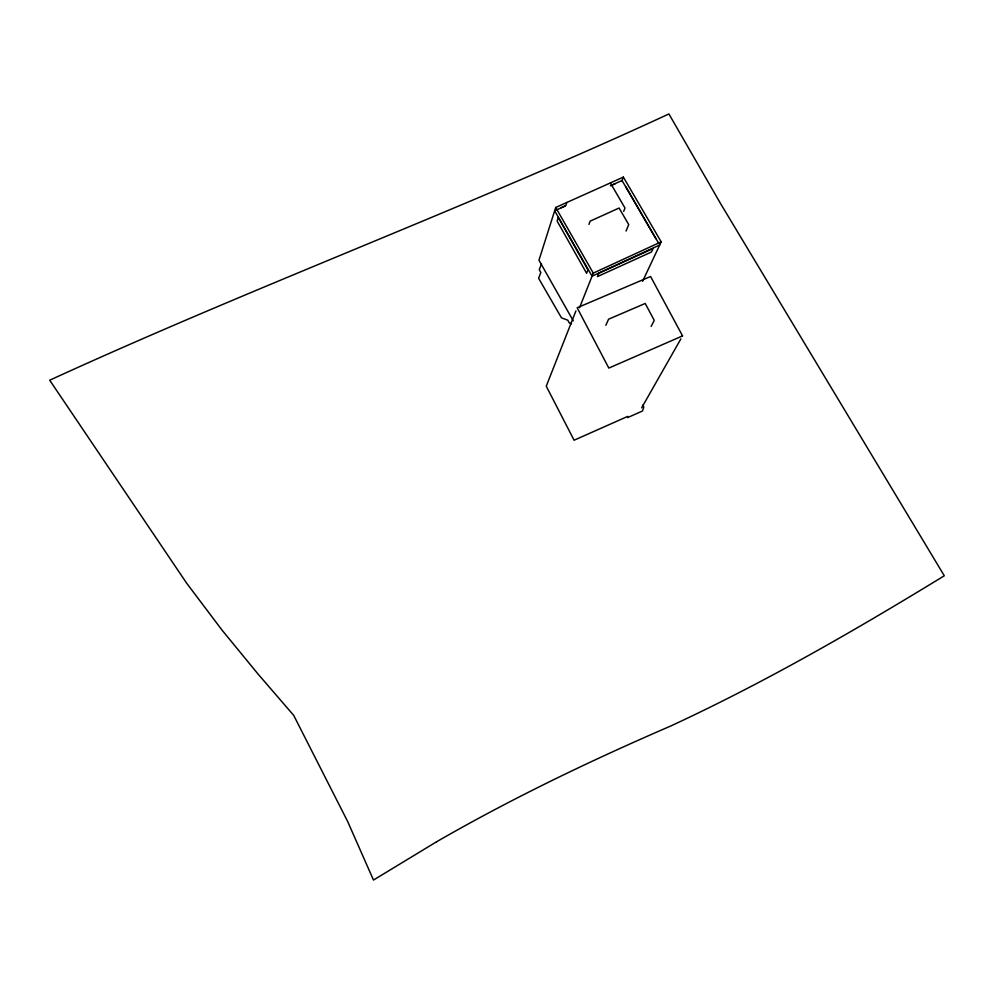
<?xml version="1.0" encoding="UTF-8"?>
<svg xmlns="http://www.w3.org/2000/svg" width="994" height="994" viewBox="0 0 994 994"><rect width="100%" height="100%" fill="white"/><g stroke="black" fill="none" stroke-linecap="round" stroke-linejoin="round"><path stroke-width="1.49" d="M642.609 281.314L661.184 241.828L623.35 177.106L555.708 207.473L538.959 260.204L573.277 320.876M566.816 202.478L565.723 205.808L556.031 210.156M588.92 224.433L590.125 221.153L619.1 208.032L628.73 224.607L626.021 231.08M541.494 263.969L539.257 269.709L540.835 272.505L538.599 278.258L561.448 317.794L567.773 320.192L569.363 323.025L571.475 323.82M621.672 181.442L623.35 177.106M575.936 310.873L546.253 386.181L574.085 440.23L627.736 416.387M579.514 307.767L593.281 273.126L661.184 241.828M623.673 211.349L625.002 208.069L610.378 182.933M605.855 325.286L608.577 319.198L645.205 303.468L654.238 320.341L651.12 326.417M641.664 407.813L680.878 338.867M659.693 244.996L592.064 276.195L554.652 210.778M610.403 185.741L622.033 180.51L658.923 243.679M627.574 417.629L642.435 411.019L643.814 407.192L642.72 405.13M561.237 207.634L565.4 205.783M611.136 185.518L615.286 183.679M625.971 186.959L655.829 238.659M555.708 207.473L593.281 273.126M558.293 217.438L557.125 221.066L586.622 273.3L587.939 269.896L558.293 217.438M598.823 273.226L597.444 276.605L651.455 252.004L653.07 248.525L598.823 273.226M436.59 841.769L373.483 880.05L347.689 821.566L293.715 715.394L258.03 674.031L222.01 630.097L186.673 583.229L49.7 380.205C254.066 286.595 464.943 208.367 668.912 113.95L720.799 203.981L944.3 575.774C855.486 630.097 765.181 682.269 670.627 726.055C590.722 760.572 512.022 798.281 436.59 841.769M682.555 335.897L608.825 368.078L577.154 307.78L650.585 276.506L682.555 335.897"/></g></svg>
